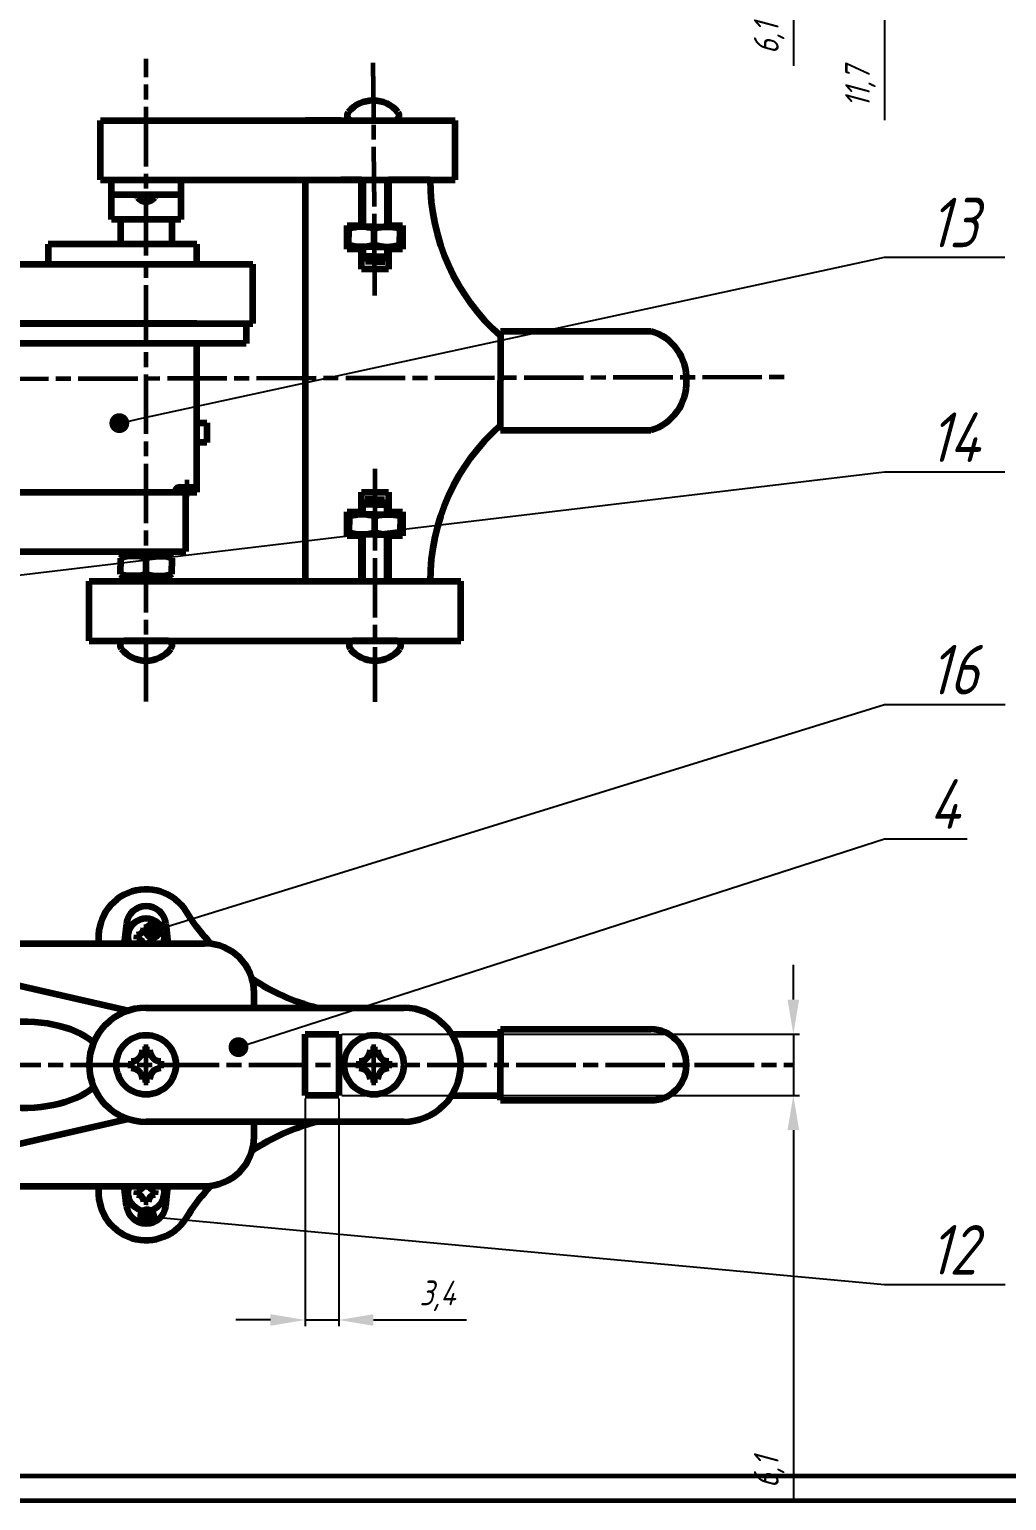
# Model space of a CAD drawing. Header units: millimetres. Extents: x 0 to 5528, y 0 to 1574.
# Drawn here: x 2051.3 to 2248.5, y 0 to 296.9 of the extents above; entities that cross this region are included whole.
import ezdxf
from ezdxf import colors
from ezdxf.entities.mleader import LeaderData, LeaderLine
from ezdxf.math import Vec2, Vec3

# ---------------------------------------------------------------- set-up
doc = ezdxf.new("R2010")
doc.units = ezdxf.units.MM
doc.linetypes.add('AM_ISO08W050', pattern=[18, 12, -1.5, 3, -1.5])
doc.layers.get('0').update_dxf_attribs({"lineweight": 60})
for name, color, linetype, lineweight in [('0.3', 130, 'Continuous', 30), ('0.6', 255, 'Continuous', 60), ('Осевые', 10, 'AM_ISO08W050', 60)]:
    doc.layers.add(name, color=color, linetype=linetype, lineweight=lineweight)
doc.styles.get("Standard").update_dxf_attribs({"font": 'GOST_A.TTF', "oblique": 15, "height": 10})
doc.styles.add('ГОСТ', font='GOST_A.TTF', dxfattribs={"oblique": 15, "height": 5})
doc.dimstyles.new('ISO-25', dxfattribs={"dimtxt": 20, "dimasz": 7, "dimexe": 1.25, "dimexo": 0.625, "dimgap": 2, "dimtad": 1, "dimtxsty": 'ГОСТ', "dimcen": 2.5, "dimadec": 0, "dimazin": 0, "dimtfac": 1, "dimtmove": 0, "dimatfit": 3, "dimfxl": 1, "dimarcsym": 0})

# ---------------------------------------------------------------- blocks, each defined once
blk = doc.blocks.new('_Dot')
at = {"color": 0, "linetype": 'ByBlock', "lineweight": -2}
blk.add_line((-0.5, 0), (-1, 0), dxfattribs=at)
at = {"color": 0, "linetype": 'ByBlock', "const_width": 0.5}
blk.add_lwpolyline([(-0.25, 0, 1), (0.25, 0, 1)], format="xyb", close=True, dxfattribs=at)
blk = doc.blocks.new('*D23')
at = {"layer": '0.3', "color": 0, "lineweight": -2, "transparency": 16777216}
for p, q in [((2205.47, 390.48), (2205.47, 397.48)), ((2114.34, 383.48), (2206.72, 383.48)), ((2205.47, 383.48), (2205.47, 371.15)), ((2114.34, 371.15), (2206.72, 371.15)), ((2205.47, 364.15), (2205.47, 289.52))]:
    blk.add_line(p, q, dxfattribs=at)
at = {"layer": '0.3', "color": 0, "transparency": 16777216}
for points in [[(2204.3, 390.48), (2206.63, 390.48), (2205.47, 383.48)], [(2204.3, 364.15), (2206.63, 364.15), (2205.47, 371.15)]]:
    blk.add_solid(points, dxfattribs=at)
at = {"layer": 'Defpoints', "color": 0, "transparency": 16777216}
for p in [(2113.72, 383.48), (2205.47, 383.48), (2113.72, 371.15)]:
    blk.add_point(p, dxfattribs=at)
at = {"layer": '0.3', "color": 0, "transparency": 16777216, "insert": (2200.59, 295.04), "char_height": 5, "attachment_point": 5, "rotation": 90, "style": 'ГОСТ'}
blk.add_mtext('6,1', dxfattribs=at)
blk = doc.blocks.new('*D24')
at = {"layer": '0.3', "color": 0, "lineweight": -2, "transparency": 16777216}
for p, q in [((2041.72, 389.01), (2225.14, 389.01)), ((2223.89, 382.01), (2223.89, 372.61)), ((2041.72, 365.61), (2225.14, 365.61)), ((2223.89, 365.61), (2223.89, 278.58))]:
    blk.add_line(p, q, dxfattribs=at)
at = {"layer": '0.3', "color": 0, "transparency": 16777216}
for points in [[(2222.72, 382.01), (2225.06, 382.01), (2223.89, 389.01)], [(2222.72, 372.61), (2225.06, 372.61), (2223.89, 365.61)]]:
    blk.add_solid(points, dxfattribs=at)
at = {"layer": 'Defpoints', "color": 0, "transparency": 16777216}
for p in [(2041.1, 389.01), (2223.89, 389.01), (2041.1, 365.61)]:
    blk.add_point(p, dxfattribs=at)
at = {"layer": '0.3', "color": 0, "transparency": 16777216, "insert": (2219.01, 285.19), "char_height": 5, "attachment_point": 5, "rotation": 90, "style": 'ГОСТ'}
blk.add_mtext('11,7', dxfattribs=at)
blk = doc.blocks.new('*D26')
at = {"layer": '0.3', "color": 0, "lineweight": -2, "transparency": 16777216}
for p, q in [((2106.92, 81.15), (2106.92, 35.19)), ((2113.72, 81.15), (2113.72, 35.19)), ((2099.92, 36.44), (2092.92, 36.44)), ((2106.92, 36.44), (2113.72, 36.44)), ((2120.72, 36.44), (2139.5, 36.44))]:
    blk.add_line(p, q, dxfattribs=at)
at = {"layer": '0.3', "color": 0, "transparency": 16777216}
for points in [[(2099.92, 37.61), (2099.92, 35.27), (2106.92, 36.44)], [(2120.72, 37.61), (2120.72, 35.27), (2113.72, 36.44)]]:
    blk.add_solid(points, dxfattribs=at)
at = {"layer": 'Defpoints', "color": 0, "transparency": 16777216}
for p in [(2106.92, 81.77), (2113.72, 81.77), (2113.72, 36.44)]:
    blk.add_point(p, dxfattribs=at)
at = {"layer": '0.3', "color": 0, "transparency": 16777216, "insert": (2133.61, 41.32), "char_height": 5, "attachment_point": 5, "style": 'ГОСТ'}
blk.add_mtext('3,4', dxfattribs=at)
blk = doc.blocks.new('*D25')
at = {"layer": '0.3', "color": 0, "lineweight": -2, "transparency": 16777216}
for p, q in [((2205.47, 101.1), (2205.47, 108.1)), ((2114.35, 94.1), (2206.72, 94.1)), ((2205.47, 94.1), (2205.47, 81.77)), ((2114.35, 81.77), (2206.72, 81.77)), ((2205.47, 74.77), (2205.47, 0.14))]:
    blk.add_line(p, q, dxfattribs=at)
at = {"layer": '0.3', "color": 0, "transparency": 16777216}
for points in [[(2204.3, 101.1), (2206.64, 101.1), (2205.47, 94.1)], [(2204.3, 74.77), (2206.64, 74.77), (2205.47, 81.77)]]:
    blk.add_solid(points, dxfattribs=at)
at = {"layer": 'Defpoints', "color": 0, "transparency": 16777216}
for p in [(2113.72, 94.1), (2205.47, 94.1), (2113.72, 81.77)]:
    blk.add_point(p, dxfattribs=at)
at = {"layer": '0.3', "color": 0, "transparency": 16777216, "insert": (2200.59, 5.67), "char_height": 5, "attachment_point": 5, "rotation": 90, "style": 'ГОСТ'}
blk.add_mtext('6,1', dxfattribs=at)

msp = doc.modelspace()

# ---------------------------------------------------------------- linework, layer by layer
at = {"layer": '0.3'}
for p, q in [((2118.904, 266.512), (2118.909, 257.03)), ((2123.15, 266.512), (2123.15, 257.03)), ((2118.911, 253.03), (2118.912, 250.381)), ((2123.15, 253.03), (2123.15, 250.347)), ((2118.89, 198.994), (2118.891, 201.644)), ((2123.129, 198.994), (2123.129, 201.677)), ((2118.882, 185.512), (2118.888, 194.994)), ((2123.129, 185.512), (2123.129, 194.994))]:
    msp.add_line(p, q, dxfattribs=at)
at = {"layer": '0.6', "lineweight": 100}
for p, q in [((2065.62, 278.512), (2137.22, 278.512)), ((2070.578, 278.512), (2079.063, 278.512)), ((2116.413, 278.512), (2124.898, 278.512)), ((2065.62, 266.512), (2137.22, 266.512)), ((2067.821, 258.512), (2067.821, 266.512)), ((2067.821, 266.512), (2081.821, 266.512)), ((2081.821, 266.512), (2081.821, 258.512)), ((2081.821, 266.512), (2081.821, 263.512)), ((2118.588, 266.512), (2118.588, 257.03)), ((2123.492, 266.512), (2123.492, 257.03)), ((2081.821, 263.512), (2067.821, 263.512)), ((2076.307, 263.512), (2073.335, 263.512)), ((2081.821, 258.512), (2067.821, 258.512)), ((2069.657, 258.512), (2069.657, 253.512)), ((2079.985, 258.512), (2079.985, 253.512)), ((2115.704, 256.63), (2116.131, 257.03)), ((2115.704, 256.63), (2115.704, 255.03)), ((2120.888, 257.03), (2116.131, 257.03)), ((2120.888, 257.03), (2125.646, 257.03)), ((2120.888, 253.43), (2120.888, 256.63)), ((2126.072, 256.63), (2125.646, 257.03)), ((2126.072, 256.63), (2126.072, 255.03)), ((2085.051, 253.512), (2055.051, 253.512)), ((2055.051, 253.512), (2055.051, 249.512)), ((2085.051, 249.512), (2085.051, 253.512)), ((2115.704, 253.43), (2115.704, 255.03)), ((2115.704, 253.43), (2116.131, 253.03)), ((2120.888, 253.03), (2116.131, 253.03)), ((2118.588, 253.03), (2118.588, 251.03)), ((2120.888, 253.03), (2125.646, 253.03)), ((2123.492, 253.03), (2123.492, 251.03)), ((2123.492, 253.03), (2123.492, 251.03)), ((2126.072, 253.43), (2125.646, 253.03)), ((2126.072, 253.43), (2126.072, 255.03)), ((1955.012, 249.512), (2096.39, 249.512)), ((2096.39, 237.512), (2096.39, 249.512)), ((2120.857, 251.03), (2118.588, 251.03)), ((2119.088, 250.03), (2118.588, 251.03)), ((2120.857, 250.03), (2119.088, 250.03)), ((2120.857, 251.03), (2123.492, 251.03)), ((2120.857, 250.03), (2122.992, 250.03)), ((2122.992, 250.03), (2123.492, 251.03)), ((1955.012, 237.512), (2096.39, 237.512)), ((2085.051, 237.512), (2041.051, 237.512)), ((2085.051, 237.512), (2095.051, 237.512)), ((2095.051, 237.512), (2095.051, 233.512)), ((2146.363, 236.012), (2146.363, 226.012)), ((2146.363, 236.012), (2176.734, 236.012)), ((2095.051, 233.512), (2041.051, 233.512)), ((2085.051, 203.512), (2085.051, 233.512)), ((2146.363, 216.012), (2146.363, 226.012)), ((2085.051, 217.512), (2087.051, 217.512)), ((2087.051, 217.512), (2087.051, 213.512)), ((2146.363, 216.012), (2176.734, 216.012)), ((2087.051, 213.512), (2085.051, 213.512)), ((2041.051, 203.512), (2082.865, 203.512)), ((2041.051, 203.512), (2085.051, 203.512)), ((2081.694, 204.512), (2085.051, 204.512)), ((2082.865, 191.512), (2082.865, 203.512)), ((2119.066, 201.994), (2118.566, 200.994)), ((2120.835, 201.994), (2119.066, 201.994)), ((2120.835, 201.994), (2122.971, 201.994)), ((2122.971, 201.995), (2123.471, 200.995)), ((2115.837, 198.579), (2116.263, 198.979)), ((2121.021, 198.979), (2116.263, 198.979)), ((2120.835, 200.994), (2118.566, 200.994)), ((2118.566, 198.994), (2118.566, 200.994)), ((2120.835, 200.994), (2123.471, 200.994)), ((2121.021, 198.979), (2125.779, 198.979)), ((2123.471, 198.995), (2123.471, 200.994)), ((2123.471, 198.995), (2123.471, 200.994)), ((2126.205, 198.579), (2125.779, 198.979)), ((2115.837, 198.579), (2115.837, 196.979)), ((2115.837, 195.379), (2115.837, 196.979)), ((2121.021, 195.379), (2121.021, 198.579)), ((2126.205, 198.579), (2126.205, 196.979)), ((2126.205, 195.379), (2126.205, 196.979)), ((2115.837, 195.379), (2116.263, 194.979)), ((2121.021, 194.979), (2116.263, 194.979)), ((2118.566, 185.512), (2118.566, 194.994)), ((2121.021, 194.979), (2125.779, 194.979)), ((2123.471, 185.512), (2123.471, 194.994)), ((2126.205, 195.379), (2125.779, 194.979)), ((2041.051, 191.512), (2082.865, 191.512)), ((2069.637, 190.176), (2070.063, 190.576)), ((2069.637, 190.176), (2069.637, 188.576)), ((2074.821, 190.576), (2070.063, 190.576)), ((2074.821, 190.576), (2079.579, 190.576)), ((2074.821, 186.976), (2074.821, 190.176)), ((2080.005, 190.176), (2079.579, 190.576)), ((2080.005, 190.176), (2080.005, 188.576)), ((2069.637, 186.976), (2069.637, 188.576)), ((2080.005, 186.976), (2080.005, 188.576)), ((2063.321, 185.512), (2138.321, 185.512)), ((2063.321, 173.512), (2063.321, 185.512)), ((2069.637, 186.976), (2070.063, 186.576)), ((2074.821, 186.576), (2070.063, 186.576)), ((2074.821, 186.576), (2079.579, 186.576)), ((2080.005, 186.976), (2079.579, 186.576)), ((2138.321, 173.512), (2138.321, 185.512)), ((2063.321, 173.512), (2138.321, 173.512)), ((2079.063, 173.512), (2070.578, 173.512)), ((2077.792, 173.512), (2071.849, 173.512)), ((2125.263, 173.512), (2116.778, 173.512)), ((2123.992, 173.512), (2118.049, 173.512)), ((2070.845, 116.368), (2070.422, 112.439)), ((2078.799, 116.368), (2079.223, 112.439)), ((2072.975, 114.17), (2072.975, 113.739)), ((2072.975, 113.308), (2072.975, 113.739)), ((2074.822, 115.586), (2074.391, 115.586)), ((2074.822, 115.586), (2075.253, 115.586)), ((2076.669, 114.17), (2076.669, 113.739)), ((2076.669, 113.308), (2076.669, 113.739)), ((2146.365, 95.104), (2146.365, 87.939)), ((2146.365, 95.104), (2176.736, 95.104)), ((2136.53, 94.104), (2146.365, 94.104)), ((2074.822, 90.939), (2074.122, 90.939)), ((2074.822, 90.939), (2075.522, 90.939)), ((2120.822, 90.939), (2120.122, 90.939)), ((2120.822, 90.939), (2121.522, 90.939)), ((2071.822, 88.639), (2071.822, 87.939)), ((2071.822, 87.239), (2071.822, 87.939)), ((2077.822, 88.639), (2077.822, 87.939)), ((2077.822, 87.239), (2077.822, 87.939)), ((2117.822, 88.639), (2117.822, 87.939)), ((2117.822, 87.239), (2117.822, 87.939)), ((2123.822, 88.639), (2123.822, 87.939)), ((2123.822, 87.239), (2123.822, 87.939)), ((2146.365, 80.774), (2146.365, 87.939)), ((2074.822, 84.939), (2074.122, 84.939)), ((2074.822, 84.939), (2075.522, 84.939)), ((2120.822, 84.939), (2120.122, 84.939)), ((2120.822, 84.939), (2121.522, 84.939)), ((2136.53, 81.774), (2146.365, 81.774)), ((2146.365, 80.774), (2176.736, 80.774)), ((2070.845, 59.51), (2070.422, 63.439)), ((2072.975, 62.57), (2072.975, 62.139)), ((2076.669, 62.57), (2076.669, 62.139)), ((2078.799, 59.51), (2079.223, 63.439)), ((2072.975, 61.708), (2072.975, 62.139)), ((2074.822, 60.292), (2074.391, 60.292)), ((2074.822, 60.292), (2075.253, 60.292)), ((2076.669, 61.708), (2076.669, 62.139))]:
    msp.add_line(p, q, dxfattribs=at)
at = {"layer": '0.6', "color": 7, "linetype": 'Continuous', "lineweight": 100}
for p, q in [((2065.62, 266.512), (2065.62, 278.512)), ((2114.121, 278.512), (2106.921, 278.512)), ((2137.22, 266.512), (2137.22, 278.512)), ((2106.921, 266.512), (2106.921, 185.512)), ((2118.321, 266.512), (2114.121, 266.512)), ((2118.321, 257.312), (2118.321, 266.512)), ((2132.144, 266.512), (2123.721, 266.512)), ((2123.721, 266.512), (2123.721, 257.312)), ((2115.441, 252.512), (2115.441, 257.312)), ((2115.441, 257.312), (2118.321, 257.312)), ((2123.721, 257.312), (2126.601, 257.312)), ((2126.601, 257.312), (2126.601, 252.512)), ((2118.321, 252.512), (2115.441, 252.512)), ((2118.321, 248.512), (2118.321, 252.512)), ((2126.601, 252.512), (2123.721, 252.512)), ((2123.721, 252.512), (2123.721, 248.512)), ((2123.721, 248.512), (2118.321, 248.512)), ((2118.321, 199.512), (2118.321, 203.512)), ((2118.321, 203.512), (2123.721, 203.512)), ((2123.721, 203.512), (2123.721, 199.512)), ((2115.441, 194.712), (2115.441, 199.512)), ((2115.441, 199.512), (2118.321, 199.512)), ((2123.721, 199.512), (2126.601, 199.512)), ((2126.601, 199.512), (2126.601, 194.712)), ((2118.321, 194.712), (2115.441, 194.712)), ((2118.321, 185.512), (2118.321, 194.712)), ((2126.601, 194.712), (2123.721, 194.712)), ((2123.721, 194.712), (2123.721, 185.512)), ((2114.121, 185.512), (2118.321, 185.512)), ((2123.721, 185.512), (2132.144, 185.512)), ((2106.921, 173.512), (2114.121, 173.512)), ((1965.263, 112.439), (2086.641, 112.439)), ((2071.202, 98.854), (2041.052, 105.739)), ((2096.641, 99.439), (2096.641, 102.439)), ((2074.822, 99.439), (2126.822, 99.439)), ((2106.922, 94.104), (2113.722, 94.104)), ((2106.922, 81.774), (2106.922, 94.104)), ((2106.922, 94.104), (2113.722, 94.104)), ((2106.922, 81.774), (2106.922, 94.104)), ((2113.722, 94.104), (2113.722, 81.774)), ((2113.722, 94.104), (2113.722, 81.774)), ((2113.722, 81.774), (2106.922, 81.774)), ((2113.722, 81.774), (2106.922, 81.774)), ((2041.052, 70.139), (2071.202, 77.024)), ((2126.822, 76.439), (2074.822, 76.439)), ((2096.641, 73.439), (2096.641, 76.439)), ((1965.263, 63.439), (2086.641, 63.439))]:
    msp.add_line(p, q, dxfattribs=at)
at = {"layer": '0.6'}
for p, q in [((1701.999, 5), (2517.999, 5)), ((1681.999, 0), (2522.999, 0))]:
    msp.add_line(p, q, dxfattribs=at)
at = {"layer": '0.6', "lineweight": 100}
for centre in [(2074.822, 87.939), (2120.822, 87.939)]:
    msp.add_circle(centre, 6, dxfattribs=at)
for centre, radius, start, end in [((2120.655, 276.012), 6.5, 39.5212, 140.4788), ((2116.413, 279.512), 1, 140.4788, 270), ((2124.898, 279.512), 1, 270, 39.5212), ((2073.335, 263.162), 0.35, 90, 219.5212), ((2074.821, 264.388), 2.276, 219.5212, 320.4788), ((2076.307, 263.162), 0.35, 320.4788, 90), ((2118.296, 248.442), 8.588, 72.43358, 107.56642), ((2123.48, 248.442), 8.588, 72.43358, 107.56642), ((2118.296, 261.618), 8.588, 252.43358, 287.56642), ((2123.48, 261.618), 8.588, 252.43358, 287.56642), ((2173.855, 226.382), 10.051, 357.89, 73.35319), ((2173.855, 225.642), 10.051, 286.64681, 2.11), ((2081.694, 203.512), 1, 90, 180), ((2083.051, 204.512), 1, 180, 360), ((2118.429, 190.391), 8.588, 72.43358, 107.56642), ((2123.613, 190.391), 8.588, 72.43358, 107.56642), ((2118.429, 203.567), 8.588, 252.43358, 287.56642), ((2123.613, 203.567), 8.588, 252.43358, 287.56642), ((2072.229, 181.988), 8.588, 72.43358, 107.56642), ((2077.413, 181.988), 8.588, 72.43358, 107.56642), ((2072.229, 195.164), 8.588, 252.43358, 287.56642), ((2077.413, 195.164), 8.588, 252.43358, 287.56642), ((2070.578, 172.512), 1, 90, 219.5212), ((2079.063, 172.512), 1, 320.4788, 90), ((2116.778, 172.512), 1, 90, 219.5212), ((2125.263, 172.512), 1, 320.4788, 90), ((2074.821, 176.012), 6.5, 219.5212, 320.4788), ((2121.021, 176.012), 6.5, 219.5212, 320.4788), ((2074.822, 115.939), 4, 6.15064, 173.84936), ((2074.822, 113.739), 3.693, 339.39064, 200.60936), ((2072.975, 115.586), 1.416, 270, 0), ((2072.975, 111.892), 1.416, 22.71211, 90), ((2076.669, 115.586), 1.416, 180, 270), ((2076.669, 111.892), 1.416, 90, 157.28789), ((2176.736, 87.939), 7.165, 270, 90), ((2071.822, 90.939), 2.3, 270, 360), ((2077.822, 90.939), 2.3, 180, 270), ((2117.822, 90.939), 2.3, 270, 360), ((2123.822, 90.939), 2.3, 180, 270), ((2071.822, 84.939), 2.3, 0, 90), ((2077.822, 84.939), 2.3, 90, 180), ((2117.822, 84.939), 2.3, 0, 90), ((2123.822, 84.939), 2.3, 90, 180), ((2074.822, 62.139), 3.693, 159.39064, 20.60936), ((2072.975, 63.986), 1.416, 270, 337.28789), ((2076.669, 63.986), 1.416, 202.71211, 270), ((2074.822, 59.939), 4, 186.15064, 353.84936), ((2072.975, 60.292), 1.416, 0, 90), ((2076.669, 60.292), 1.416, 90, 180)]:
    msp.add_arc(centre, radius, start, end, dxfattribs=at)
at = {"layer": '0.6', "color": 7, "linetype": 'Continuous', "lineweight": 100}
for centre, radius, start, end in [((2174.144, 266.512), 42, 180, 228.59038), ((2174.144, 185.512), 42, 131.40962, 180), ((2074.822, 113.739), 9.6, 27.18422, 187.78271), ((2120.822, 142.791), 44.852, 213.36338, 222.71898), ((2086.641, 102.439), 10, 0, 90), ((2120.822, 142.791), 44.852, 236.74773, 255.1403), ((2074.822, 87.939), 11.5, 90, 270), ((2126.822, 87.939), 11.5, 270, 90), ((2120.822, 33.087), 44.852, 104.8597, 123.25227), ((2086.641, 73.439), 10, 270, 0), ((2074.822, 62.139), 9.6, 172.21729, 332.81578), ((2120.822, 33.087), 44.852, 137.28102, 146.63662)]:
    msp.add_arc(centre, radius, start, end, dxfattribs=at)
msp.add_ellipse((2050.044, 87.939), major_axis=(16.604, 0), ratio=0.5235432, start_param=0.5450326, end_param=5.7381527, dxfattribs=at)
at = {"layer": 'Осевые'}
for p, q in [((2074.821, 161.236), (2074.821, 290.933)), ((2121.021, 243.146), (2120.69, 290.142)), ((1881.121, 226.012), (2203.899, 226.752)), ((2121.021, 208.193), (2121.021, 161.197)), ((2083.051, 205.968), (2083.051, 202.576)), ((2074.821, 187.512), (2074.821, 191.512)), ((2074.822, 83.857), (2074.822, 92.021)), ((2120.822, 83.857), (2120.822, 92.021)), ((1879.548, 87.939), (2205.48, 87.939))]:
    msp.add_line(p, q, dxfattribs=at)

# ---------------------------------------------------------------- dimensions: what is measured, and where the dimension line sits
at = {"layer": '0.3'}
for base, p1, p2, text, picture, middle in [((2205.467, 383.477), (2113.719, 371.147), (2113.719, 383.477), '6,1', '*D23', (2205.467, 295.044)), ((2223.89, 389.012), (2041.099, 365.612), (2041.099, 389.012), '11,7', '*D24', (2223.89, 285.189)), ((2205.471, 94.104), (2113.722, 81.774), (2113.722, 94.104), '6,1', '*D25', (2205.471, 5.67))]:
    dim = msp.add_linear_dim(base=base, p1=p1, p2=p2, angle=90, text=text, dimstyle='ISO-25', dxfattribs=at)
    dim.commit()
    dim.dimension.update_dxf_attribs({"geometry": picture, "text_midpoint": middle, "dimtype": 160})
dim = msp.add_linear_dim(base=(2113.722, 36.439), p1=(2106.922, 81.774), p2=(2113.722, 81.774), text='3,4', dimstyle='ISO-25', dxfattribs=at)
dim.commit()
dim.dimension.update_dxf_attribs({"geometry": '*D26', "text_midpoint": (2133.611, 41.32)})

# ---------------------------------------------------------------- leaders
ml = msp.add_multileader_mtext('Standard', dxfattribs=at)
ml.set_content('13', color=256)
ml.set_leader_properties()
ml.set_arrow_properties(name='DOT')
ml.build(insert=Vec2(0, 0))
ml.multileader.update_dxf_attribs({"text_left_attachment_type": 5, "text_right_attachment_type": 5})
ctx = ml.context
ctx.base_point, ctx.char_height, ctx.landing_gap_size, ctx.plane_origin = Vec3(2231.899, 250.882), 10, 1.001, Vec3(2069.416, 217.418)
ctx.left_attachment, ctx.right_attachment = 5, 5
notes = []
notes.append((ctx, [(0, (1, 1, 0), (2223.899, 250.882), (1, 0), 8, [(0, [(2069.416, 217.418)], 0, [])])]))
ctx.mtext.insert, ctx.mtext.flow_direction = Vec3(2232.9, 262.896), 5
ml = msp.add_multileader_mtext('Standard', dxfattribs=at)
ml.set_content('14', color=256)
ml.set_leader_properties()
ml.set_arrow_properties(name='DOT')
ml.build(insert=Vec2(0, 0))
ml.multileader.update_dxf_attribs({"text_left_attachment_type": 5, "text_right_attachment_type": 5})
ctx = ml.context
ctx.base_point, ctx.char_height, ctx.landing_gap_size, ctx.plane_origin = Vec3(2231.899, 207.561), 10, 1.001, Vec3(2026.965, 184.098)
ctx.left_attachment, ctx.right_attachment = 5, 5
notes.append((ctx, [(0, (1, 1, 0), (2223.899, 207.561), (1, 0), 8, [(0, [(2026.965, 184.098)], 0, [])])]))
ctx.mtext.insert, ctx.mtext.flow_direction = Vec3(2232.9, 219.576), 5
ml = msp.add_multileader_mtext('Standard', dxfattribs=at)
ml.set_content('16', color=256)
ml.set_leader_properties()
ml.set_arrow_properties(name='DOT')
ml.build(insert=Vec2(0, 0))
ml.multileader.update_dxf_attribs({"text_left_attachment_type": 5, "text_right_attachment_type": 5})
ctx = ml.context
ctx.base_point, ctx.char_height, ctx.landing_gap_size, ctx.plane_origin = Vec3(2231.902, 160.658), 10, 1.001, Vec3(2076.157, 114.95)
ctx.left_attachment, ctx.right_attachment = 5, 5
notes.append((ctx, [(0, (1, 1, 0), (2223.902, 160.658), (1, 0), 8, [(0, [(2076.157, 114.95)], 0, [])])]))
ctx.mtext.insert, ctx.mtext.flow_direction = Vec3(2232.903, 172.673), 5
ml = msp.add_multileader_mtext('Standard', dxfattribs=at)
ml.set_content('4', color=256)
ml.set_leader_properties()
ml.set_arrow_properties(name='DOT')
ml.build(insert=Vec2(0, 0))
ml.multileader.update_dxf_attribs({"text_left_attachment_type": 5, "text_right_attachment_type": 5})
ctx = ml.context
ctx.base_point, ctx.char_height, ctx.landing_gap_size, ctx.plane_origin = Vec3(2231.902, 133.544), 10, 1.001, Vec3(2132.046, 91.497)
ctx.left_attachment, ctx.right_attachment = 5, 5
notes.append((ctx, [(0, (1, 1, 0), (2223.902, 133.544), (1, 0), 8, [(0, [(2093.466, 91.497)], 0, [])])]))
ctx.mtext.insert, ctx.mtext.flow_direction = Vec3(2232.903, 145.559), 5
ml = msp.add_multileader_mtext('Standard', dxfattribs=at)
ml.set_content('12', color=256)
ml.set_leader_properties()
ml.set_arrow_properties(name='DOT')
ml.build(insert=Vec2(0, 0))
ml.multileader.update_dxf_attribs({"text_left_attachment_type": 5, "text_right_attachment_type": 5})
ctx = ml.context
ctx.base_point, ctx.char_height, ctx.landing_gap_size, ctx.plane_origin = Vec3(2231.902, 43.588), 10, 1.001, Vec3(2075.04, 57.38)
ctx.left_attachment, ctx.right_attachment = 5, 5
notes.append((ctx, [(0, (1, 1, 0), (2223.902, 43.588), (1, 0), 8, [(0, [(2075.04, 57.38)], 0, [])])]))
ctx.mtext.insert, ctx.mtext.flow_direction = Vec3(2232.903, 55.603), 5
for ctx, leaders in notes:
    for number, flags, end, landing, length, lines in leaders:
        leader = LeaderData()
        leader.index, (leader.has_last_leader_line, leader.has_dogleg_vector, leader.attachment_direction) = number, flags
        leader.last_leader_point, leader.dogleg_vector, leader.dogleg_length = Vec3(end), Vec3(landing), length
        for number, points, colour, breaks in lines:
            line = LeaderLine()
            line.index, line.vertices, line.color, line.breaks = number, Vec3.list(points), colors.encode_raw_color(colour), breaks
            leader.lines.append(line)
        ctx.leaders.append(leader)

doc.saveas('drawing.dxf')
